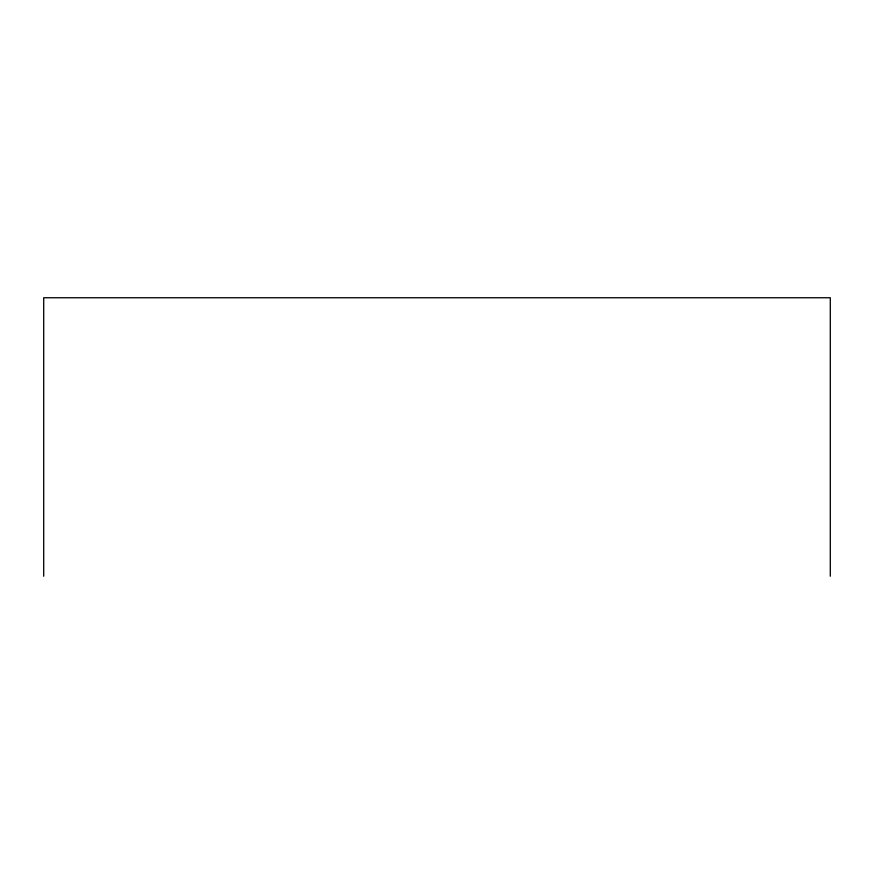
<?xml version="1.0" encoding="UTF-8"?>
<svg xmlns="http://www.w3.org/2000/svg" width="874" height="874" viewBox="0 0 874 874"><rect width="100%" height="100%" fill="white"/><g stroke="black" fill="none" stroke-linecap="round" stroke-linejoin="round"><path stroke-width="1.31" d="M830.3 576.25L830.3 297.75L43.7 297.75L43.7 576.25"/></g></svg>
